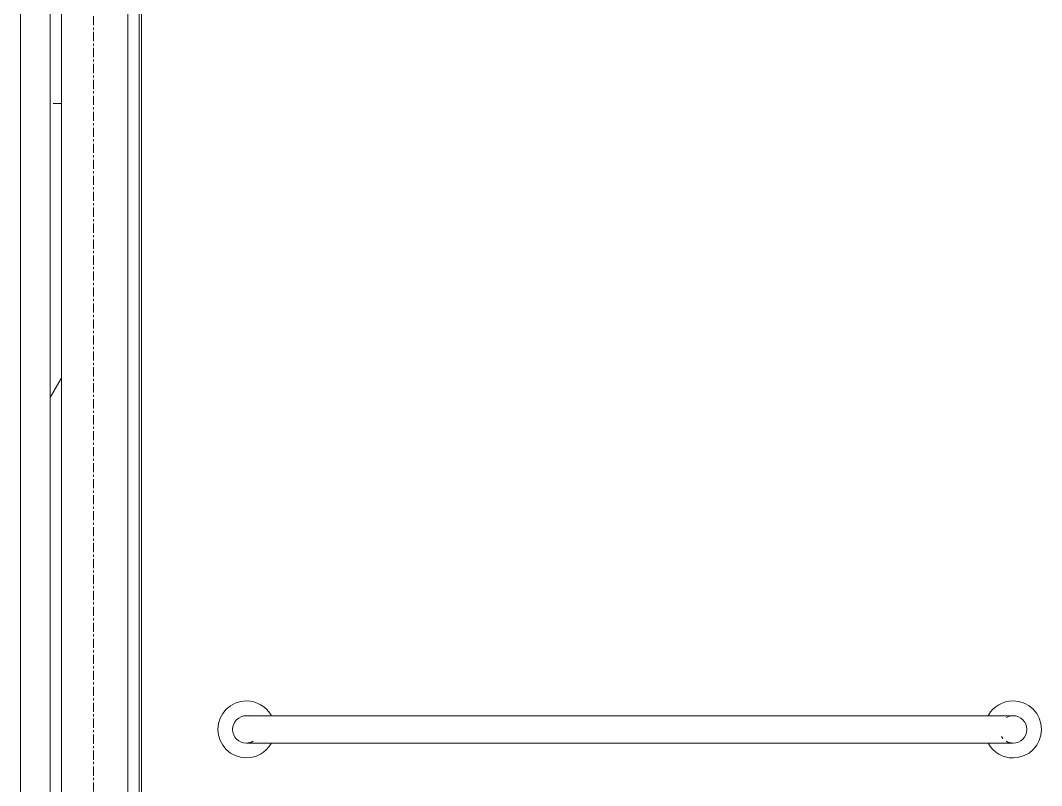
# Model space of a CAD drawing. Header units: inches. Extents: x -23565 to -43, y -324 to 853.
# Drawn here: x -16798.4 to -16742.5, y 29.9 to 71.8 of the extents above; entities that cross this region are included whole.
import ezdxf

# ---------------------------------------------------------------- set-up
doc = ezdxf.new("R2010")
doc.units = ezdxf.units.IN
doc.header["$MEASUREMENT"] = 0
doc.linetypes.add('Grid Line 1_2_', pattern=[0.875, 0.5, -0.125, 0.125, -0.125])
for name, color, linetype, lineweight in [('A-WALL', 113, 'Continuous', 13), ('A-WALL-PATT', 111, 'Continuous', 25), ('I-WALL', 2, 'Continuous', 13), ('Q-SPCQ', 91, 'Continuous', 13), ('S-COLS', 52, 'Continuous', 13), ('S-GRID', 1, 'Continuous', 9)]:
    doc.layers.add(name, color=color, linetype=linetype, lineweight=lineweight)
pattern_1 = [(0, (-33539.073, 67.247), (61.44, 15.36), [2.534, -43.546, 2.534, -43.546, -245.76]), (0, (-33539.073, 67.247), (61.44, 15.36), [-92.16, 2.534, -89.626, 2.534, -43.546, -107.52]), (0, (-33539.073, 67.247), (61.44, 15.36), [-230.4, 2.534, -28.186, 2.534, -74.266]), (120, (-33516.033, 74.927), (-44.02215, 45.528601), [2.534, -43.546, 2.534, -43.546, -245.76]), (120, (-33516.033, 74.927), (-44.02215, 45.528601), [-92.16, 2.534, -89.626, 2.534, -43.546, -107.52]), (120, (-33516.033, 74.927), (-44.02215, 45.528601), [-230.4, 2.534, -28.186, 2.534, -74.266]), (240, (-33508.353, 105.647), (-17.41785, -60.888601), [2.534, -43.546, 2.534, -43.546, -245.76]), (240, (-33508.353, 105.647), (-17.41785, -60.888601), [-92.16, 2.534, -89.626, 2.534, -43.546, -107.52]), (240, (-33508.353, 105.647), (-17.41785, -60.888601), [-230.4, 2.534, -28.186, 2.534, -74.266])]

# ---------------------------------------------------------------- blocks, each defined once
blk = doc.blocks.new('817_Grab_Bars - 8170-001420-25752-Building Section - East_West looking South _ Fitness Center')
at = {"layer": 'Q-SPCQ', "color": 8, "lineweight": 9}
for p, q in [((-24194.765, 33.75), (-24234.265, 33.75)), ((-24234.265, 32.25), (-24194.765, 32.25))]:
    blk.add_line(p, q, dxfattribs=at)
at = {"layer": 'Q-SPCQ', "color": 8, "lineweight": 9, "flags": 128}
for points in [[(-24234.265, 33.75), (-24234.315, 33.75), (-24234.365, 33.75), (-24234.415, 33.75), (-24234.464, 33.75), (-24234.514, 33.75), (-24234.562, 33.75), (-24234.611, 33.75), (-24234.658, 33.75), (-24234.706, 33.75), (-24234.752, 33.75), (-24234.798, 33.75), (-24234.842, 33.75), (-24234.886, 33.75), (-24234.929, 33.75), (-24234.971, 33.75), (-24235.012, 33.75), (-24235.051, 33.75), (-24235.089, 33.75), (-24235.126, 33.75), (-24235.162, 33.75), (-24235.196, 33.75), (-24235.229, 33.75), (-24235.26, 33.75), (-24235.289, 33.75), (-24235.317, 33.75), (-24235.343, 33.75), (-24235.368, 33.75), (-24235.39, 33.75), (-24235.411, 33.75), (-24235.43, 33.75), (-24235.447, 33.75), (-24235.463, 33.75), (-24235.476, 33.75), (-24235.488, 33.75), (-24235.497, 33.75), (-24235.505, 33.75), (-24235.51, 33.75), (-24235.514, 33.75), (-24235.515, 33.75)], [(-24193.515, 33.75), (-24193.516, 33.75), (-24193.519, 33.75), (-24193.524, 33.75), (-24193.531, 33.75), (-24193.54, 33.75), (-24193.551, 33.75), (-24193.564, 33.75), (-24193.579, 33.75), (-24193.595, 33.75), (-24193.614, 33.75), (-24193.634, 33.75), (-24193.656, 33.75), (-24193.68, 33.75), (-24193.706, 33.75), (-24193.734, 33.75), (-24193.763, 33.75), (-24193.793, 33.75), (-24193.825, 33.75), (-24193.859, 33.75), (-24193.894, 33.75), (-24193.931, 33.75), (-24193.969, 33.75), (-24194.008, 33.75), (-24194.048, 33.75), (-24194.09, 33.75), (-24194.132, 33.75), (-24194.176, 33.75), (-24194.221, 33.75), (-24194.266, 33.75), (-24194.312, 33.75), (-24194.359, 33.75), (-24194.407, 33.75), (-24194.455, 33.75), (-24194.504, 33.75), (-24194.553, 33.75), (-24194.602, 33.75), (-24194.652, 33.75), (-24194.702, 33.75), (-24194.752, 33.75), (-24194.765, 33.75)], [(-24235.515, 32.25), (-24235.514, 32.25), (-24235.511, 32.25), (-24235.506, 32.25), (-24235.499, 32.25), (-24235.49, 32.25), (-24235.479, 32.25), (-24235.467, 32.25), (-24235.452, 32.25), (-24235.435, 32.25), (-24235.417, 32.25), (-24235.396, 32.25), (-24235.374, 32.25), (-24235.35, 32.25), (-24235.324, 32.25), (-24235.297, 32.25), (-24235.268, 32.25), (-24235.237, 32.25), (-24235.205, 32.25), (-24235.171, 32.25), (-24235.136, 32.25), (-24235.1, 32.25), (-24235.062, 32.25), (-24235.023, 32.25), (-24234.982, 32.25), (-24234.941, 32.25), (-24234.898, 32.25), (-24234.854, 32.25), (-24234.81, 32.25), (-24234.764, 32.25), (-24234.718, 32.25), (-24234.671, 32.25), (-24234.624, 32.25), (-24234.575, 32.25), (-24234.527, 32.25), (-24234.478, 32.25), (-24234.428, 32.25), (-24234.379, 32.25), (-24234.329, 32.25), (-24234.279, 32.25), (-24234.265, 32.25)], [(-24194.765, 32.25), (-24194.715, 32.25), (-24194.665, 32.25), (-24194.616, 32.25), (-24194.566, 32.25), (-24194.517, 32.25), (-24194.468, 32.25), (-24194.42, 32.25), (-24194.372, 32.25), (-24194.325, 32.25), (-24194.278, 32.25), (-24194.233, 32.25), (-24194.188, 32.25), (-24194.144, 32.25), (-24194.101, 32.25), (-24194.059, 32.25), (-24194.019, 32.25), (-24193.979, 32.25), (-24193.941, 32.25), (-24193.904, 32.25), (-24193.869, 32.25), (-24193.834, 32.25), (-24193.802, 32.25), (-24193.771, 32.25), (-24193.741, 32.25), (-24193.713, 32.25), (-24193.687, 32.25), (-24193.663, 32.25), (-24193.64, 32.25), (-24193.619, 32.25), (-24193.6, 32.25), (-24193.583, 32.25), (-24193.568, 32.25), (-24193.554, 32.25), (-24193.543, 32.25), (-24193.533, 32.25), (-24193.526, 32.25), (-24193.52, 32.25), (-24193.517, 32.25), (-24193.515, 32.25)]]:
    blk.add_lwpolyline(points, dxfattribs=at)
at = {"layer": 'Q-SPCQ', "color": 8, "lineweight": 9}
for centre, radius, start, end in [((-24235.515, 33), 1.562, 90, 270), ((-24235.515, 33), 1.563, 30, 90), ((-24193.515, 33), 1.562, 90, 150), ((-24193.515, 33), 1.562, 270, 90), ((-24235.515, 33), 0.75, 90, 180), ((-24235.515, 33), 0.75, 75, 90), ((-24193.515, 33), 0.75, 90, 120), ((-24193.515, 33), 0.75, 0, 90), ((-24235.515, 33), 0.75, 180, 270), ((-24193.515, 33), 0.75, 211.2283, 221.685), ((-24193.515, 33), 0.75, 270, 0), ((-24235.515, 33), 0.75, 270, 300), ((-24235.515, 33), 1.562, 270, 330), ((-24193.515, 33), 1.563, 210, 270), ((-24193.515, 33), 0.75, 240, 270)]:
    blk.add_arc(centre, radius, start, end, dxfattribs=at)
blk = doc.blocks.new('Locker Rooms and Restrooms_rvt-2-Building Section - East_West looking South _ Fitness Center')
at = {"layer": 'I-WALL', "color": 8, "lineweight": 9}
blk.add_line((-24241.265, 137.696), (-24241.265, 6), dxfattribs=at)
at = {"color": 8, "lineweight": 9}
blk.add_blockref('817_Grab_Bars - 8170-001420-25752-Building Section - East_West looking South _ Fitness Center', (0, 0), dxfattribs=at)
blk = doc.blocks.new('W-Wide Flange-Column - B2_E-V15-Building Section - East_West looking South _ Fitness Center')
at = {"layer": 'S-COLS', "color": 8, "lineweight": 9}
blk.add_line((-24247.89, 144.988), (-24247.89, 0), dxfattribs=at)

msp = doc.modelspace()

# ---------------------------------------------------------------- hatches: boundary and pattern name
at = {"layer": 'A-WALL-PATT', "lineweight": 9}
h = msp.add_hatch(dxfattribs=at)
h.set_pattern_fill('FP_14', color=8, style=0, pattern_type=2)
h.set_pattern_definition(pattern_1)
h.paths.add_polyline_path([(-16796.17795, 0), (-16796.17795, 152.92201), (-16796.80295, 152.92201), (-16796.80295, 0)], flags=0)
h = msp.add_hatch(dxfattribs=at)
h.set_pattern_fill('FP_14', color=8, style=0, pattern_type=2)
h.set_pattern_definition(pattern_1)
h.paths.add_polyline_path([(-16791.92795, 0), (-16791.92795, 152.92201), (-16792.55295, 152.92201), (-16792.55295, 0)], flags=0)

# ---------------------------------------------------------------- linework, layer by layer
at = {"layer": 'A-WALL', "color": 7}
for p, q in [((-16796.17795, 0), (-16796.17795, 152.92201)), ((-16792.55295, 0), (-16792.55295, 152.92201))]:
    msp.add_line(p, q, dxfattribs=at)
at = {"layer": 'I-WALL', "color": 7}
for p, q in [((-16796.80295, 152.92201), (-16796.80295, 0)), ((-16791.92795, 0), (-16791.92795, 152.92201))]:
    msp.add_line(p, q, dxfattribs=at)
at = {"layer": 'S-GRID', "linetype": 'Grid Line 1_2_'}
msp.add_line((-16794.42795, -273.16081), (-16794.42795, 671.89181), dxfattribs=at)
msp.add_line((-16794.42795, -273.16081), (-16794.42795, 671.89181), dxfattribs=at)

# ---------------------------------------------------------------- block references
at = {"color": 250, "lineweight": 5}
msp.add_blockref('Locker Rooms and Restrooms_rvt-2-Building Section - East_West looking South _ Fitness Center', (7449.46227, 0), dxfattribs=at)
at = {"layer": 'S-COLS', "color": 8, "lineweight": 9}
msp.add_blockref('W-Wide Flange-Column - B2_E-V15-Building Section - East_West looking South _ Fitness Center', (7449.46227, 0), dxfattribs=at)

doc.saveas('drawing.dxf')
